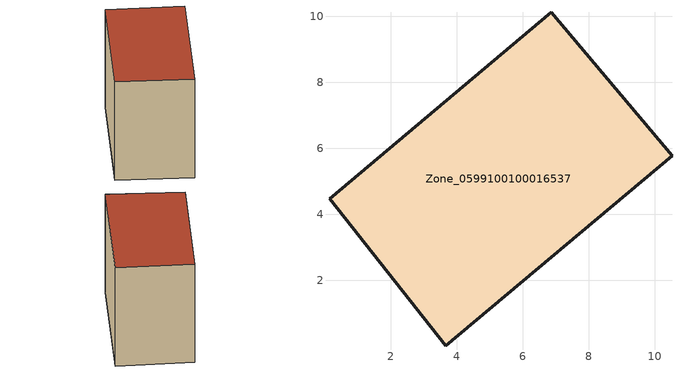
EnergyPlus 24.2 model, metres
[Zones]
Zone_0599100100016537
 floor ground (C_G): 3.67,0.01 0.14,4.47 6.87,10.13 10.53,5.77 z0.07
 wall outside (C_F): 0.14,4.47 3.67,0.01 10.53,5.77 6.87,10.13 0.14,4.47 z0.07:8.72
 roof outside (C_R): 10.53,5.77 6.87,10.13 0.14,4.47 3.67,0.01 z8.72
[BUILDING]
Pand.0599100100016537: North Axis=0; Terrain=City; Loads Convergence Tolerance Value=0.04; Temperature Convergence Tolerance Value=0.4; Solar Distribution=FullExterior; Maximum Number of Warmup Days=25; Minimum Number of Warmup Days=1
[Site:Location]
Rotterdam.The.Hague.AP_ZH_NLD Design_Conditions: Latitude=51.96; Longitude=4.45; Time Zone=1; Elevation=-4.5
[SITE:GROUNDTEMPERATURE:BUILDINGSURFACE]
18, 18, 18, 18, 18, 18, 18, 18, 18, 18, 18, 18
[MATERIAL] Thermal Absorptance=0.9; Solar Absorptance=0.7; Visible Absorptance=0.7
Name | Roughness | Thickness | Conductivity | Density | Specific Heat
G.TI.2015-2018 | MediumSmooth | 0.15 | 0.0428571 | 540 | 1210
F.TI.2015-2018 | Rough | 0.3 | 0.0666667 | 1920 | 840
R.TI.2015-2018 | MediumRough | 0.2 | 0.0333333 | 1500 | 1000
[CONSTRUCTION]
C_G: G.TI.2015-2018
C_F: F.TI.2015-2018
C_R: R.TI.2015-2018
[ZONE]
Zone_0599100100016537: Type=1; Multiplier=1; Ceiling Height=Autocalculate; Volume=Autocalculate; Floor Area=autocalculate; Part of Total Floor Area=Yes
[ZONEINFILTRATION:DESIGNFLOWRATE]
Infil_Zone_0599100100016537: Zone or ZoneList or Space or SpaceList=Zone_0599100100016537; Schedule=AlwaysOn; Design Flow Rate Calculation Method=Flow/Area; Flow Rate per Floor Area=0.0015; Constant Term Coefficient=1; Temperature Term Coefficient=0; Velocity Term Coefficient=0; Velocity Squared Term Coefficient=0
[HVACTEMPLATE:ZONE:IDEALLOADSAIRSYSTEM]
Zone_0599100100016537: Maximum Heating Supply Air Temperature=50; Minimum Cooling Supply Air Temperature=13; Maximum Heating Supply Air Humidity Ratio=0.0156; Minimum Cooling Supply Air Humidity Ratio=0.0077; Heating Limit=NoLimit; Cooling Limit=NoLimit; Dehumidification Control Type=ConstantSensibleHeatRatio; Cooling Sensible Heat Ratio=0.7; Dehumidification Setpoint=60; Humidification Control Type=None; Humidification Setpoint=30; Outdoor Air Method=None; Outdoor Air Flow Rate per Person=0.00944; Outdoor Air Flow Rate per Zone Floor Area=0; Outdoor Air Flow Rate per Zone=0; Demand Controlled Ventilation Type=None; Outdoor Air Economizer Type=NoEconomizer; Heat Recovery Type=None; Sensible Heat Recovery Effectiveness=0.7; Latent Heat Recovery Effectiveness=0.65
[ZONECONTROL:THERMOSTAT]
ThermostatControl_Zone_0599100100016537: Zone or ZoneList=Zone_0599100100016537; Control Type Schedule=DualSetpointControlType; Control 1=Thermostat_Zone_0599100100016537; Temperature Difference Between Cutout And Setpoint=0
[THERMOSTATSETPOINT:DUALSETPOINT]
Thermostat_Zone_0599100100016537: Heating Setpoint Temperature Schedule=HeatingSetpoint_Zone_0599100100016537; Cooling Setpoint Temperature Schedule=CoolingSetpoint_Zone_0599100100016537
[SCHEDULE:COMPACT]
HeatingSetpoint_Zone_0599100100016537: Through: 12/31, For: AllDays, Until: 24:00, 21
CoolingSetpoint_Zone_0599100100016537: Through: 12/31, For: AllDays, Until: 24:00, 24
DualSetpointControlType: Through: 12/31, For: AllDays, Until: 24:00, 4
AlwaysOn: Through: 12/31, For: AllDays, Until: 24:00, 1
